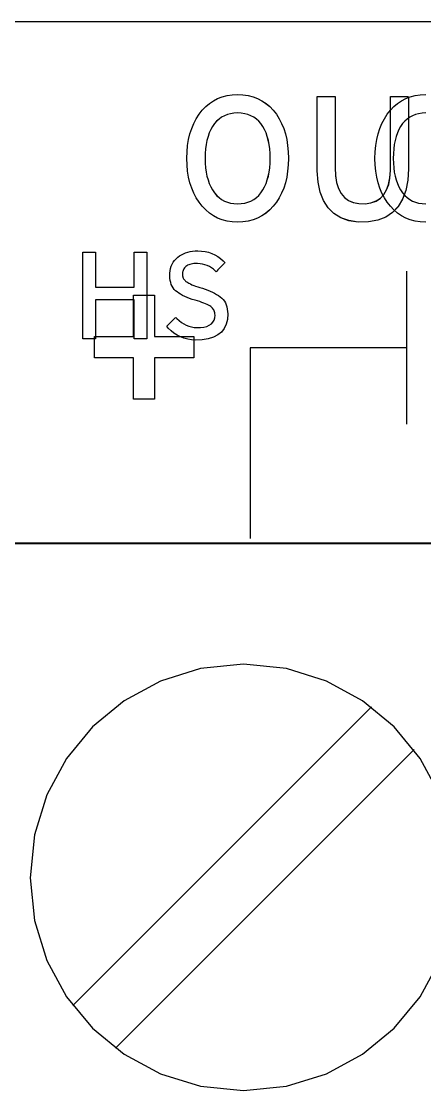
# Model space of a CAD drawing. Extents: x 1 to 47.7, y 0.2 to 35.
# Drawn here: x 26.695 to 27.012, y 9.756 to 10.595 of the extents above; entities that cross this region are included whole.
import ezdxf

# ---------------------------------------------------------------- set-up
doc = ezdxf.new("R2010")
doc.units = 0
doc.header["$MEASUREMENT"] = 0
for name, color, linetype in [('7_1__EMPTY_IO_BOARD_POSITI', 7, 'CONTINUOUS'), ('7_2___8__INDEPENDENT_INPUT', 7, 'CONTINUOUS'), ('7_3___8__OPTOISO_INDEPENDE', 7, 'CONTINUOUS'), ('7_4___24__OPTOISO_INDEPEND', 7, 'CONTINUOUS'), ('7_5___8__INDEPENDENT_INPUT', 7, 'CONTINUOUS'), ('7_6____8__INDEPENDENT_INPU', 7, 'CONTINUOUS'), ('7_7____8__OPTOISO_INDEPEND', 7, 'CONTINUOUS'), ('7_8____8__OPTOISO_INDEPEND', 7, 'CONTINUOUS'), ('8_0_____DWG', 7, 'CONTINUOUS')]:
    doc.layers.add(name, color=color, linetype=linetype)

msp = doc.modelspace()

# ---------------------------------------------------------------- linework, layer by layer
at = {"layer": '7_1__EMPTY_IO_BOARD_POSITI'}
msp.add_lwpolyline([(26.68572, 10.1852), (26.73265, 10.1852), (26.78363, 10.1852), (26.83851, 10.1852), (26.89713, 10.1852), (26.95935, 10.1852), (27.025, 10.1852), (27.09394, 10.1852), (27.16601, 10.1852), (27.24106, 10.1852), (27.31893, 10.1852), (27.39948, 10.1852), (27.48254, 10.1852), (27.56797, 10.1852), (27.65561, 10.1852)], dxfattribs=at)
at = {"layer": '7_2___8__INDEPENDENT_INPUT'}
for points in [[(26.90495, 10.48728), (26.90478, 10.48211), (26.90431, 10.47718), (26.90357, 10.47251), (26.90253, 10.46809), (26.90121, 10.46391), (26.89959, 10.45999), (26.8977, 10.45631), (26.89551, 10.45289), (26.89303, 10.44969), (26.89029, 10.4468), (26.88733, 10.4443), (26.88415, 10.44216), (26.88076, 10.4404), (26.87715, 10.43901), (26.87332, 10.438), (26.86928, 10.43736), (26.86502, 10.43709), (26.86078, 10.43736), (26.85677, 10.438), (26.85298, 10.43901), (26.84941, 10.4404), (26.84607, 10.44216), (26.84295, 10.4443), (26.84005, 10.4468), (26.83737, 10.44969), (26.83488, 10.45289), (26.83264, 10.45631), (26.83069, 10.45999), (26.82904, 10.46391), (26.82768, 10.46809), (26.82662, 10.47251), (26.82586, 10.47718), (26.82539, 10.48211), (26.82521, 10.48728), (26.82539, 10.49245), (26.82586, 10.49738), (26.82662, 10.50207), (26.82768, 10.50651), (26.82904, 10.51071), (26.83069, 10.51467), (26.83264, 10.51838), (26.83488, 10.52185), (26.83737, 10.52505), (26.84005, 10.52789), (26.84295, 10.53035), (26.84607, 10.53245), (26.84941, 10.53418), (26.85298, 10.53554), (26.85677, 10.53653), (26.86078, 10.53714), (26.86502, 10.53739), (26.86928, 10.53714), (26.87332, 10.53653), (26.87715, 10.53554), (26.88076, 10.53418), (26.88415, 10.53245), (26.88733, 10.53035), (26.89029, 10.52789), (26.89303, 10.52505), (26.89551, 10.52185), (26.8977, 10.51838), (26.89959, 10.51467), (26.90121, 10.51071), (26.90253, 10.50651), (26.90357, 10.50207), (26.90431, 10.49738), (26.90478, 10.49245)], [(26.99901, 10.47916), (26.99845, 10.47004), (26.99694, 10.46204), (26.99446, 10.45515), (26.99102, 10.44936), (26.98663, 10.4447), (26.98127, 10.44114), (26.97495, 10.43869), (26.96768, 10.43736), (26.95965, 10.43724), (26.95231, 10.43838), (26.94591, 10.44064), (26.94047, 10.44401), (26.93598, 10.44849), (26.93243, 10.45409), (26.92984, 10.4608), (26.9282, 10.46862), (26.9275, 10.47756), (26.92748, 10.48085), (26.92748, 10.48585), (26.92748, 10.49351), (26.92748, 10.50276), (26.92748, 10.51255), (26.92748, 10.5218), (26.92748, 10.52946), (26.92748, 10.53446), (26.9275, 10.53583), (26.92822, 10.53583), (26.92977, 10.53583), (26.93188, 10.53583), (26.93428, 10.53583), (26.9367, 10.53583), (26.93889, 10.53583), (26.94057, 10.53583), (26.94148, 10.53583), (26.94157, 10.53505), (26.94157, 10.53074), (26.94157, 10.52357), (26.94157, 10.51461), (26.94157, 10.50491), (26.94157, 10.49553), (26.94157, 10.48751), (26.94157, 10.48193), (26.94157, 10.47984), (26.94186, 10.47369), (26.94273, 10.4683), (26.94419, 10.46367), (26.94623, 10.45978), (26.94885, 10.45665), (26.95205, 10.45427), (26.95584, 10.45264), (26.96021, 10.45176), (26.9651, 10.45168), (26.96967, 10.45238), (26.97364, 10.45381), (26.97701, 10.45596), (26.97979, 10.45884), (26.98196, 10.46245), (26.98354, 10.46679), (26.98453, 10.47185), (26.98491, 10.47764), (26.98492, 10.48028), (26.98492, 10.48533), (26.98492, 10.49307), (26.98492, 10.50242), (26.98492, 10.51231), (26.98492, 10.52166), (26.98492, 10.52939), (26.98492, 10.53445), (26.98494, 10.53583), (26.98566, 10.53583), (26.98721, 10.53583), (26.98932, 10.53583), (26.99172, 10.53583), (26.99414, 10.53583), (26.99633, 10.53583), (26.99801, 10.53583), (26.99892, 10.53583), (26.99901, 10.53505), (26.99901, 10.53068), (26.99901, 10.52343), (26.99901, 10.51436), (26.99901, 10.50454), (26.99901, 10.49504), (26.99901, 10.48693), (26.99901, 10.48128)], [(26.89058, 10.48728), (26.8905, 10.4911), (26.89023, 10.49472), (26.88978, 10.49814), (26.88916, 10.50137), (26.88836, 10.5044), (26.88738, 10.50723), (26.88622, 10.50986), (26.88488, 10.5123), (26.88335, 10.5145), (26.88165, 10.51644), (26.87978, 10.51812), (26.87775, 10.51955), (26.87554, 10.52073), (26.87316, 10.52165), (26.87062, 10.52232), (26.8679, 10.52273), (26.86502, 10.52289), (26.86219, 10.52273), (26.85952, 10.52232), (26.85702, 10.52165), (26.85468, 10.52073), (26.8525, 10.51955), (26.85048, 10.51812), (26.84863, 10.51644), (26.84694, 10.5145), (26.8454, 10.5123), (26.84404, 10.50986), (26.84285, 10.50723), (26.84185, 10.5044), (26.84103, 10.50137), (26.84039, 10.49814), (26.83994, 10.49472), (26.83966, 10.4911), (26.83957, 10.48728), (26.83966, 10.4835), (26.83994, 10.47993), (26.84039, 10.47654), (26.84103, 10.47335), (26.84185, 10.47035), (26.84285, 10.46755), (26.84404, 10.46494), (26.8454, 10.46252), (26.84694, 10.46027), (26.84863, 10.45824), (26.85048, 10.45648), (26.8525, 10.45499), (26.85468, 10.45377), (26.85702, 10.45282), (26.85952, 10.45214), (26.86219, 10.45173), (26.86502, 10.4516), (26.8679, 10.45173), (26.87062, 10.45214), (26.87316, 10.45282), (26.87554, 10.45377), (26.87775, 10.45499), (26.87978, 10.45648), (26.88165, 10.45824), (26.88335, 10.46027), (26.88488, 10.46252), (26.88622, 10.46494), (26.88738, 10.46755), (26.88836, 10.47035), (26.88916, 10.47335), (26.88978, 10.47654), (26.89023, 10.47993), (26.8905, 10.4835)]]:
    msp.add_lwpolyline(points, close=True, dxfattribs=at)
for points in [[(26.99751, 10.39861), (26.99751, 10.27862)], [(26.99751, 10.33862), (26.87502, 10.33862), (26.87502, 10.18898)], [(27.70259, 10.18526), (27.57678, 10.18526), (27.45542, 10.18526), (27.33896, 10.18526), (27.22784, 10.18526), (27.12251, 10.18526), (27.02342, 10.18526), (26.931, 10.18526), (26.84571, 10.18526), (26.80588, 10.18526), (26.768, 10.18526), (26.73212, 10.18526), (26.6983, 10.18526), (26.66659, 10.18526)], [(27.02376, 9.98801), (27.00833, 10.01645), (26.9879, 10.04124), (26.96314, 10.0617), (26.93473, 10.07716), (26.90334, 10.08693), (26.86964, 10.09034), (26.83589, 10.08693), (26.80446, 10.07716), (26.77602, 10.0617), (26.75124, 10.04124), (26.7308, 10.01645), (26.71537, 9.98801), (26.70562, 9.95659), (26.70222, 9.92289), (26.70562, 9.8892), (26.71537, 9.85784), (26.7308, 9.82946), (26.75124, 9.80473), (26.77602, 9.78434), (26.80446, 9.76894), (26.83589, 9.75921), (26.86964, 9.75581), (26.90334, 9.75921), (26.93473, 9.76894), (26.96314, 9.78434), (26.9879, 9.80473), (27.00833, 9.82946), (27.02376, 9.85784)], [(26.7358, 9.82265), (26.97006, 10.05692)], [(26.76922, 9.78923), (27.00349, 10.0235)]]:
    msp.add_lwpolyline(points, dxfattribs=at)
at = {"layer": '7_3___8__OPTOISO_INDEPENDE'}
for points in [[(26.90495, 10.48728), (26.90478, 10.48211), (26.90431, 10.47718), (26.90357, 10.47251), (26.90253, 10.46809), (26.90121, 10.46391), (26.89959, 10.45999), (26.8977, 10.45631), (26.89551, 10.45289), (26.89303, 10.44969), (26.89029, 10.4468), (26.88733, 10.4443), (26.88415, 10.44216), (26.88076, 10.4404), (26.87715, 10.43901), (26.87332, 10.438), (26.86928, 10.43736), (26.86502, 10.43709), (26.86078, 10.43736), (26.85677, 10.438), (26.85298, 10.43901), (26.84941, 10.4404), (26.84607, 10.44216), (26.84295, 10.4443), (26.84005, 10.4468), (26.83737, 10.44969), (26.83488, 10.45289), (26.83264, 10.45631), (26.83069, 10.45999), (26.82904, 10.46391), (26.82768, 10.46809), (26.82662, 10.47251), (26.82586, 10.47718), (26.82539, 10.48211), (26.82521, 10.48728), (26.82539, 10.49245), (26.82586, 10.49738), (26.82662, 10.50207), (26.82768, 10.50651), (26.82904, 10.51071), (26.83069, 10.51467), (26.83264, 10.51838), (26.83488, 10.52185), (26.83737, 10.52505), (26.84005, 10.52789), (26.84295, 10.53035), (26.84607, 10.53245), (26.84941, 10.53418), (26.85298, 10.53554), (26.85677, 10.53653), (26.86078, 10.53714), (26.86502, 10.53739), (26.86928, 10.53714), (26.87332, 10.53653), (26.87715, 10.53554), (26.88076, 10.53418), (26.88415, 10.53245), (26.88733, 10.53035), (26.89029, 10.52789), (26.89303, 10.52505), (26.89551, 10.52185), (26.8977, 10.51838), (26.89959, 10.51467), (26.90121, 10.51071), (26.90253, 10.50651), (26.90357, 10.50207), (26.90431, 10.49738), (26.90478, 10.49245)], [(26.99901, 10.47916), (26.99845, 10.47004), (26.99694, 10.46204), (26.99446, 10.45515), (26.99102, 10.44936), (26.98663, 10.4447), (26.98127, 10.44114), (26.97495, 10.43869), (26.96768, 10.43736), (26.95965, 10.43724), (26.95231, 10.43838), (26.94591, 10.44064), (26.94047, 10.44401), (26.93598, 10.44849), (26.93243, 10.45409), (26.92984, 10.4608), (26.9282, 10.46862), (26.9275, 10.47756), (26.92748, 10.48085), (26.92748, 10.48585), (26.92748, 10.49351), (26.92748, 10.50276), (26.92748, 10.51255), (26.92748, 10.5218), (26.92748, 10.52946), (26.92748, 10.53446), (26.9275, 10.53583), (26.92822, 10.53583), (26.92977, 10.53583), (26.93188, 10.53583), (26.93428, 10.53583), (26.9367, 10.53583), (26.93889, 10.53583), (26.94057, 10.53583), (26.94148, 10.53583), (26.94157, 10.53505), (26.94157, 10.53074), (26.94157, 10.52357), (26.94157, 10.51461), (26.94157, 10.50491), (26.94157, 10.49553), (26.94157, 10.48751), (26.94157, 10.48193), (26.94157, 10.47984), (26.94186, 10.47369), (26.94273, 10.4683), (26.94419, 10.46367), (26.94623, 10.45978), (26.94885, 10.45665), (26.95205, 10.45427), (26.95584, 10.45264), (26.96021, 10.45176), (26.9651, 10.45168), (26.96967, 10.45238), (26.97364, 10.45381), (26.97701, 10.45596), (26.97979, 10.45884), (26.98196, 10.46245), (26.98354, 10.46679), (26.98453, 10.47185), (26.98491, 10.47764), (26.98492, 10.48028), (26.98492, 10.48533), (26.98492, 10.49307), (26.98492, 10.50242), (26.98492, 10.51231), (26.98492, 10.52166), (26.98492, 10.52939), (26.98492, 10.53445), (26.98494, 10.53583), (26.98566, 10.53583), (26.98721, 10.53583), (26.98932, 10.53583), (26.99172, 10.53583), (26.99414, 10.53583), (26.99633, 10.53583), (26.99801, 10.53583), (26.99892, 10.53583), (26.99901, 10.53505), (26.99901, 10.53068), (26.99901, 10.52343), (26.99901, 10.51436), (26.99901, 10.50454), (26.99901, 10.49504), (26.99901, 10.48693), (26.99901, 10.48128)], [(26.89058, 10.48728), (26.8905, 10.4911), (26.89023, 10.49472), (26.88978, 10.49814), (26.88916, 10.50137), (26.88836, 10.5044), (26.88738, 10.50723), (26.88622, 10.50986), (26.88488, 10.5123), (26.88335, 10.5145), (26.88165, 10.51644), (26.87978, 10.51812), (26.87775, 10.51955), (26.87554, 10.52073), (26.87316, 10.52165), (26.87062, 10.52232), (26.8679, 10.52273), (26.86502, 10.52289), (26.86219, 10.52273), (26.85952, 10.52232), (26.85702, 10.52165), (26.85468, 10.52073), (26.8525, 10.51955), (26.85048, 10.51812), (26.84863, 10.51644), (26.84694, 10.5145), (26.8454, 10.5123), (26.84404, 10.50986), (26.84285, 10.50723), (26.84185, 10.5044), (26.84103, 10.50137), (26.84039, 10.49814), (26.83994, 10.49472), (26.83966, 10.4911), (26.83957, 10.48728), (26.83966, 10.4835), (26.83994, 10.47993), (26.84039, 10.47654), (26.84103, 10.47335), (26.84185, 10.47035), (26.84285, 10.46755), (26.84404, 10.46494), (26.8454, 10.46252), (26.84694, 10.46027), (26.84863, 10.45824), (26.85048, 10.45648), (26.8525, 10.45499), (26.85468, 10.45377), (26.85702, 10.45282), (26.85952, 10.45214), (26.86219, 10.45173), (26.86502, 10.4516), (26.8679, 10.45173), (26.87062, 10.45214), (26.87316, 10.45282), (26.87554, 10.45377), (26.87775, 10.45499), (26.87978, 10.45648), (26.88165, 10.45824), (26.88335, 10.46027), (26.88488, 10.46252), (26.88622, 10.46494), (26.88738, 10.46755), (26.88836, 10.47035), (26.88916, 10.47335), (26.88978, 10.47654), (26.89023, 10.47993), (26.8905, 10.4835)]]:
    msp.add_lwpolyline(points, close=True, dxfattribs=at)
for points in [[(26.99751, 10.39861), (26.99751, 10.27862)], [(26.99751, 10.33862), (26.87502, 10.33862), (26.87502, 10.18898)], [(27.70259, 10.18526), (27.57678, 10.18526), (27.45542, 10.18526), (27.33896, 10.18526), (27.22784, 10.18526), (27.12251, 10.18526), (27.02342, 10.18526), (26.931, 10.18526), (26.84571, 10.18526), (26.80588, 10.18526), (26.768, 10.18526), (26.73212, 10.18526), (26.6983, 10.18526), (26.66659, 10.18526)], [(27.02376, 9.98801), (27.00833, 10.01645), (26.9879, 10.04124), (26.96314, 10.0617), (26.93473, 10.07716), (26.90334, 10.08693), (26.86964, 10.09034), (26.83589, 10.08693), (26.80446, 10.07716), (26.77602, 10.0617), (26.75124, 10.04124), (26.7308, 10.01645), (26.71537, 9.98801), (26.70562, 9.95659), (26.70222, 9.92289), (26.70562, 9.8892), (26.71537, 9.85784), (26.7308, 9.82946), (26.75124, 9.80473), (26.77602, 9.78434), (26.80446, 9.76894), (26.83589, 9.75921), (26.86964, 9.75581), (26.90334, 9.75921), (26.93473, 9.76894), (26.96314, 9.78434), (26.9879, 9.80473), (27.00833, 9.82946), (27.02376, 9.85784)], [(26.7358, 9.82265), (26.97006, 10.05692)], [(26.76922, 9.78923), (27.00349, 10.0235)]]:
    msp.add_lwpolyline(points, dxfattribs=at)
at = {"layer": '7_4___24__OPTOISO_INDEPEND'}
for points in [[(26.90493, 10.4873), (26.90476, 10.48213), (26.9043, 10.4772), (26.90355, 10.47253), (26.90251, 10.46811), (26.90119, 10.46393), (26.89958, 10.46001), (26.89768, 10.45633), (26.89549, 10.45291), (26.893, 10.44971), (26.89026, 10.44682), (26.88731, 10.44432), (26.88414, 10.44218), (26.88075, 10.44042), (26.87714, 10.43903), (26.87331, 10.43802), (26.86927, 10.43738), (26.865, 10.43711), (26.86077, 10.43738), (26.85676, 10.43802), (26.85297, 10.43903), (26.8494, 10.44042), (26.84606, 10.44218), (26.84293, 10.44432), (26.84003, 10.44682), (26.83736, 10.44971), (26.83487, 10.45291), (26.83263, 10.45633), (26.83068, 10.46001), (26.82903, 10.46393), (26.82767, 10.46811), (26.82661, 10.47253), (26.82584, 10.4772), (26.82537, 10.48213), (26.8252, 10.4873), (26.82537, 10.49247), (26.82584, 10.4974), (26.82661, 10.50209), (26.82767, 10.50653), (26.82903, 10.51073), (26.83068, 10.51469), (26.83263, 10.5184), (26.83487, 10.52187), (26.83736, 10.52507), (26.84003, 10.52791), (26.84293, 10.53037), (26.84606, 10.53247), (26.8494, 10.5342), (26.85297, 10.53556), (26.85676, 10.53655), (26.86077, 10.53717), (26.865, 10.53741), (26.86927, 10.53717), (26.87331, 10.53655), (26.87714, 10.53556), (26.88075, 10.5342), (26.88414, 10.53247), (26.88731, 10.53037), (26.89026, 10.52791), (26.893, 10.52507), (26.89549, 10.52187), (26.89768, 10.5184), (26.89958, 10.51469), (26.90119, 10.51073), (26.90251, 10.50653), (26.90355, 10.50209), (26.9043, 10.4974), (26.90476, 10.49247)], [(26.999, 10.47918), (26.99844, 10.47006), (26.99692, 10.46206), (26.99445, 10.45517), (26.99101, 10.44938), (26.98661, 10.44472), (26.98126, 10.44116), (26.97494, 10.43871), (26.96766, 10.43738), (26.95963, 10.43726), (26.95229, 10.4384), (26.9459, 10.44066), (26.94046, 10.44403), (26.93596, 10.44851), (26.93242, 10.45411), (26.92983, 10.46082), (26.92818, 10.46864), (26.92749, 10.47758), (26.92746, 10.48087), (26.92746, 10.48587), (26.92746, 10.49353), (26.92746, 10.50278), (26.92746, 10.51257), (26.92746, 10.52182), (26.92746, 10.52948), (26.92746, 10.53448), (26.92749, 10.53585), (26.92821, 10.53585), (26.92976, 10.53585), (26.93186, 10.53585), (26.93426, 10.53585), (26.93669, 10.53585), (26.93888, 10.53585), (26.94056, 10.53585), (26.94147, 10.53585), (26.94156, 10.53508), (26.94156, 10.53076), (26.94156, 10.5236), (26.94156, 10.51463), (26.94156, 10.50493), (26.94156, 10.49555), (26.94156, 10.48754), (26.94156, 10.48195), (26.94156, 10.47986), (26.94185, 10.47371), (26.94272, 10.46832), (26.94418, 10.46369), (26.94621, 10.4598), (26.94883, 10.45667), (26.95204, 10.45429), (26.95582, 10.45266), (26.96019, 10.45178), (26.96509, 10.4517), (26.96966, 10.4524), (26.97363, 10.45383), (26.977, 10.45598), (26.97977, 10.45886), (26.98195, 10.46247), (26.98353, 10.46681), (26.98451, 10.47187), (26.9849, 10.47766), (26.9849, 10.4803), (26.9849, 10.48535), (26.9849, 10.49309), (26.9849, 10.50244), (26.9849, 10.51233), (26.9849, 10.52168), (26.9849, 10.52942), (26.9849, 10.53447), (26.98493, 10.53585), (26.98565, 10.53585), (26.9872, 10.53585), (26.98931, 10.53585), (26.9917, 10.53585), (26.99413, 10.53585), (26.99632, 10.53585), (26.998, 10.53585), (26.99891, 10.53585), (26.999, 10.53507), (26.999, 10.5307), (26.999, 10.52345), (26.999, 10.51438), (26.999, 10.50456), (26.999, 10.49506), (26.999, 10.48695), (26.999, 10.4813)], [(26.89057, 10.4873), (26.89048, 10.49112), (26.89021, 10.49474), (26.88977, 10.49816), (26.88915, 10.50139), (26.88834, 10.50442), (26.88736, 10.50725), (26.8862, 10.50988), (26.88486, 10.51232), (26.88334, 10.51452), (26.88164, 10.51646), (26.87977, 10.51814), (26.87773, 10.51957), (26.87552, 10.52075), (26.87315, 10.52167), (26.8706, 10.52233), (26.86789, 10.52275), (26.865, 10.52291), (26.86217, 10.52275), (26.85951, 10.52233), (26.85701, 10.52167), (26.85467, 10.52075), (26.85249, 10.51957), (26.85047, 10.51814), (26.84862, 10.51646), (26.84692, 10.51452), (26.84539, 10.51232), (26.84402, 10.50988), (26.84284, 10.50725), (26.84184, 10.50442), (26.84102, 10.50139), (26.84038, 10.49816), (26.83992, 10.49474), (26.83965, 10.49112), (26.83956, 10.4873), (26.83965, 10.48352), (26.83992, 10.47995), (26.84038, 10.47656), (26.84102, 10.47337), (26.84184, 10.47037), (26.84284, 10.46757), (26.84402, 10.46496), (26.84539, 10.46254), (26.84692, 10.46029), (26.84862, 10.45826), (26.85047, 10.4565), (26.85249, 10.45501), (26.85467, 10.45379), (26.85701, 10.45284), (26.85951, 10.45216), (26.86217, 10.45175), (26.865, 10.45162), (26.86789, 10.45175), (26.8706, 10.45216), (26.87315, 10.45284), (26.87552, 10.45379), (26.87773, 10.45501), (26.87977, 10.4565), (26.88164, 10.45826), (26.88334, 10.46029), (26.88486, 10.46254), (26.8862, 10.46496), (26.88736, 10.46757), (26.88834, 10.47037), (26.88915, 10.47337), (26.88977, 10.47656), (26.89021, 10.47995), (26.89048, 10.48352)], [(26.8573, 10.36516), (26.85702, 10.36087), (26.85611, 10.35707), (26.85455, 10.35378), (26.85236, 10.35099), (26.84953, 10.3487), (26.84606, 10.3469), (26.84195, 10.34561), (26.8372, 10.34481), (26.83225, 10.34456), (26.82901, 10.34482), (26.82593, 10.34534), (26.823, 10.34613), (26.82022, 10.34719), (26.81761, 10.34851), (26.81515, 10.3501), (26.81285, 10.35196), (26.8107, 10.35408), (26.80949, 10.35557), (26.80992, 10.356), (26.81072, 10.3568), (26.81178, 10.35785), (26.81296, 10.35903), (26.81415, 10.36021), (26.81521, 10.36128), (26.81603, 10.36209), (26.81648, 10.36254), (26.81748, 10.36159), (26.8192, 10.35999), (26.82099, 10.3586), (26.82285, 10.35741), (26.82478, 10.35642), (26.82677, 10.35564), (26.82883, 10.35506), (26.83096, 10.35468), (26.83315, 10.35451), (26.83595, 10.35457), (26.8386, 10.3549), (26.84091, 10.35548), (26.84286, 10.35631), (26.84446, 10.3574), (26.84571, 10.35875), (26.84661, 10.36035), (26.84715, 10.36221), (26.84734, 10.36433), (26.84731, 10.36526), (26.84719, 10.36609), (26.84698, 10.36689), (26.8467, 10.36765), (26.84633, 10.36838), (26.84587, 10.36907), (26.84534, 10.36972), (26.84471, 10.37034), (26.844, 10.37093), (26.84315, 10.37151), (26.84217, 10.37208), (26.84107, 10.37265), (26.83984, 10.37321), (26.83849, 10.37376), (26.837, 10.37431), (26.8354, 10.37485), (26.83366, 10.37539), (26.83166, 10.37596), (26.82942, 10.37665), (26.82732, 10.37737), (26.82536, 10.37813), (26.82353, 10.37893), (26.82183, 10.37976), (26.82027, 10.38062), (26.81885, 10.38152), (26.81756, 10.38246), (26.81639, 10.38342), (26.81536, 10.38447), (26.81446, 10.38564), (26.81369, 10.38694), (26.81305, 10.38835), (26.81255, 10.38989), (26.81218, 10.39155), (26.81194, 10.39333), (26.81184, 10.39523), (26.81189, 10.39722), (26.8121, 10.39912), (26.81248, 10.40093), (26.81301, 10.40264), (26.81371, 10.40425), (26.81456, 10.40576), (26.81558, 10.40717), (26.81675, 10.40848), (26.81809, 10.40969), (26.8195, 10.41075), (26.82098, 10.41168), (26.82255, 10.41249), (26.82421, 10.41317), (26.82595, 10.41373), (26.82778, 10.41417), (26.8297, 10.41449), (26.83169, 10.41468), (26.83386, 10.41474), (26.83675, 10.41458), (26.83953, 10.41419), (26.84219, 10.41357), (26.84474, 10.41271), (26.84716, 10.41161), (26.84947, 10.41029), (26.85166, 10.40873), (26.85373, 10.40693), (26.85512, 10.40549), (26.85474, 10.40509), (26.85398, 10.4043), (26.85295, 10.40324), (26.85179, 10.40204), (26.85062, 10.40082), (26.84955, 10.39971), (26.84871, 10.39884), (26.84823, 10.39834), (26.84751, 10.39895), (26.84607, 10.40027), (26.84454, 10.40141), (26.84293, 10.40239), (26.84122, 10.40321), (26.83942, 10.40385), (26.83754, 10.40433), (26.83556, 10.40464), (26.8335, 10.40478), (26.83194, 10.40476), (26.83072, 10.40467), (26.82959, 10.40452), (26.82854, 10.40432), (26.82757, 10.40405), (26.82668, 10.40373), (26.82587, 10.40336), (26.82514, 10.40292), (26.82449, 10.40243), (26.82393, 10.40187), (26.82342, 10.40128), (26.82299, 10.40066), (26.82262, 10.4), (26.82232, 10.39932), (26.82209, 10.3986), (26.82192, 10.39786), (26.82182, 10.39708), (26.82179, 10.3963), (26.8218, 10.3959), (26.82183, 10.39552), (26.82187, 10.39515), (26.82193, 10.3948), (26.822, 10.39445), (26.8221, 10.39412), (26.82221, 10.3938), (26.82233, 10.3935), (26.82248, 10.39319), (26.82264, 10.39287), (26.82283, 10.39255), (26.82305, 10.39224), (26.8233, 10.39193), (26.82358, 10.39162), (26.82388, 10.39132), (26.82421, 10.39102), (26.82457, 10.39072), (26.8251, 10.39033), (26.82593, 10.3898), (26.8269, 10.38926), (26.828, 10.38872), (26.82923, 10.38817), (26.8306, 10.38762), (26.83209, 10.38706), (26.83373, 10.38649), (26.83549, 10.38593), (26.83756, 10.3853), (26.83968, 10.38461), (26.84169, 10.38388), (26.84359, 10.38311), (26.84537, 10.3823), (26.84704, 10.38145), (26.84861, 10.38056), (26.85006, 10.37963), (26.8514, 10.37867), (26.85262, 10.37763), (26.8537, 10.37649), (26.85464, 10.37522), (26.85544, 10.37384), (26.85609, 10.37234), (26.85661, 10.37072), (26.85698, 10.36898), (26.85721, 10.36713)]]:
    msp.add_lwpolyline(points, close=True, dxfattribs=at)
for points in [[(26.78396, 10.34563), (26.78396, 10.37616), (26.75362, 10.37616), (26.75362, 10.34563), (26.74376, 10.34563), (26.74376, 10.41366), (26.75362, 10.41366), (26.75362, 10.38612), (26.78396, 10.38612), (26.78396, 10.41366), (26.79384, 10.41366), (26.79384, 10.34563), (26.78396, 10.34563)], [(26.99751, 10.39862), (26.99751, 10.27863)], [(26.99751, 10.33863), (26.87502, 10.33863), (26.87502, 10.18898)], [(27.70259, 10.18526), (27.57678, 10.18526), (27.45542, 10.18526), (27.33896, 10.18526), (27.22784, 10.18526), (27.12251, 10.18526), (27.02342, 10.18526), (26.931, 10.18526), (26.84571, 10.18526), (26.80588, 10.18526), (26.768, 10.18526), (26.73212, 10.18526), (26.6983, 10.18526), (26.66659, 10.18526)], [(27.02376, 9.98801), (27.00833, 10.01645), (26.9879, 10.04124), (26.96314, 10.0617), (26.93473, 10.07716), (26.90334, 10.08693), (26.86964, 10.09034), (26.83589, 10.08693), (26.80446, 10.07716), (26.77602, 10.0617), (26.75124, 10.04124), (26.7308, 10.01645), (26.71537, 9.98801), (26.70562, 9.95659), (26.70222, 9.92289), (26.70562, 9.8892), (26.71537, 9.85784), (26.7308, 9.82946), (26.75124, 9.80473), (26.77602, 9.78434), (26.80446, 9.76894), (26.83589, 9.75921), (26.86964, 9.75581), (26.90334, 9.75921), (26.93473, 9.76894), (26.96314, 9.78434), (26.9879, 9.80473), (27.00833, 9.82946), (27.02376, 9.85784)], [(26.7358, 9.82265), (26.97006, 10.05692)], [(26.76922, 9.78923), (27.00349, 10.0235)]]:
    msp.add_lwpolyline(points, dxfattribs=at)
at = {"layer": '7_5___8__INDEPENDENT_INPUT'}
for points in [[(27.01256, 10.43711), (27.00832, 10.43737), (27.00431, 10.43801), (27.00052, 10.43903), (26.99696, 10.44041), (26.99361, 10.44217), (26.99049, 10.44431), (26.98759, 10.44682), (26.98491, 10.4497), (26.98242, 10.4529), (26.98018, 10.45633), (26.97824, 10.46), (26.97658, 10.46393), (26.97523, 10.4681), (26.97417, 10.47252), (26.9734, 10.4772), (26.97293, 10.48212), (26.97275, 10.48729), (26.97293, 10.49247), (26.9734, 10.4974), (26.97417, 10.50208), (26.97523, 10.50653), (26.97658, 10.51073), (26.97824, 10.51468), (26.98018, 10.51839), (26.98242, 10.52186), (26.98491, 10.52506), (26.98759, 10.5279), (26.99049, 10.53037), (26.99361, 10.53247), (26.99696, 10.53419), (27.00052, 10.53555), (27.00431, 10.53654), (27.00832, 10.53716), (27.01256, 10.53741)], [(27.01256, 10.5229), (27.00973, 10.52274), (27.00706, 10.52233), (27.00456, 10.52166), (27.00222, 10.52074), (27.00004, 10.51957), (26.99803, 10.51814), (26.99617, 10.51645), (26.99448, 10.51452), (26.99294, 10.51231), (26.99158, 10.50988), (26.99039, 10.50724), (26.98939, 10.50441), (26.98857, 10.50138), (26.98794, 10.49816), (26.98748, 10.49473), (26.98721, 10.49111), (26.98711, 10.48729), (26.98721, 10.48352), (26.98748, 10.47994), (26.98794, 10.47655), (26.98857, 10.47336), (26.98939, 10.47037), (26.99039, 10.46756), (26.99158, 10.46495), (26.99294, 10.46253), (26.99448, 10.46028), (26.99617, 10.45825), (26.99803, 10.45649), (27.00004, 10.455), (27.00222, 10.45378), (27.00456, 10.45283), (27.00706, 10.45215), (27.00973, 10.45175), (27.01256, 10.45161)], [(26.99751, 10.39864), (26.99751, 10.27863)], [(26.99752, 10.33864), (26.87502, 10.33864), (26.87502, 10.18897)], [(27.70259, 10.18526), (27.57678, 10.18526), (27.45542, 10.18526), (27.33896, 10.18526), (27.22784, 10.18526), (27.12251, 10.18526), (27.02342, 10.18526), (26.931, 10.18526), (26.84571, 10.18526), (26.80588, 10.18526), (26.768, 10.18526), (26.73212, 10.18526), (26.6983, 10.18526), (26.66659, 10.18526)], [(27.02376, 9.98801), (27.00833, 10.01645), (26.9879, 10.04124), (26.96314, 10.0617), (26.93473, 10.07716), (26.90334, 10.08693), (26.86964, 10.09034), (26.83589, 10.08693), (26.80446, 10.07716), (26.77602, 10.0617), (26.75124, 10.04124), (26.7308, 10.01645), (26.71537, 9.98801), (26.70562, 9.95659), (26.70222, 9.92289), (26.70562, 9.8892), (26.71537, 9.85784), (26.7308, 9.82946), (26.75124, 9.80473), (26.77602, 9.78434), (26.80446, 9.76894), (26.83589, 9.75921), (26.86964, 9.75581), (26.90334, 9.75921), (26.93473, 9.76894), (26.96314, 9.78434), (26.9879, 9.80473), (27.00833, 9.82946), (27.02376, 9.85784)], [(26.7358, 9.82265), (26.97006, 10.05692)], [(26.76922, 9.78923), (27.00349, 10.0235)]]:
    msp.add_lwpolyline(points, dxfattribs=at)
at = {"layer": '7_6____8__INDEPENDENT_INPU'}
for points in [[(26.90495, 10.48728), (26.90478, 10.48211), (26.90431, 10.47719), (26.90357, 10.47252), (26.90253, 10.46809), (26.90121, 10.46392), (26.89959, 10.45999), (26.8977, 10.45632), (26.89551, 10.45289), (26.89303, 10.44969), (26.89029, 10.44681), (26.88733, 10.4443), (26.88415, 10.44217), (26.88076, 10.44041), (26.87715, 10.43902), (26.87332, 10.43801), (26.86928, 10.43737), (26.86502, 10.4371), (26.86078, 10.43737), (26.85677, 10.43801), (26.85298, 10.43902), (26.84941, 10.44041), (26.84607, 10.44217), (26.84295, 10.4443), (26.84005, 10.44681), (26.83737, 10.44969), (26.83488, 10.45289), (26.83264, 10.45632), (26.83069, 10.45999), (26.82904, 10.46392), (26.82768, 10.46809), (26.82662, 10.47252), (26.82586, 10.47719), (26.82539, 10.48211), (26.82521, 10.48728), (26.82539, 10.49246), (26.82586, 10.49739), (26.82662, 10.50208), (26.82768, 10.50652), (26.82904, 10.51072), (26.83069, 10.51468), (26.83264, 10.51839), (26.83488, 10.52186), (26.83737, 10.52506), (26.84005, 10.52789), (26.84295, 10.53036), (26.84607, 10.53246), (26.84941, 10.53419), (26.85298, 10.53554), (26.85677, 10.53653), (26.86078, 10.53715), (26.86502, 10.5374), (26.86928, 10.53715), (26.87332, 10.53653), (26.87715, 10.53554), (26.88076, 10.53419), (26.88415, 10.53246), (26.88733, 10.53036), (26.89029, 10.52789), (26.89303, 10.52506), (26.89551, 10.52186), (26.8977, 10.51839), (26.89959, 10.51468), (26.90121, 10.51072), (26.90253, 10.50652), (26.90357, 10.50208), (26.90431, 10.49739), (26.90478, 10.49246)], [(26.99901, 10.47917), (26.99845, 10.47005), (26.99694, 10.46204), (26.99446, 10.45515), (26.99102, 10.44937), (26.98663, 10.4447), (26.98127, 10.44115), (26.97495, 10.4387), (26.96768, 10.43737), (26.95965, 10.43725), (26.95231, 10.43839), (26.94591, 10.44065), (26.94047, 10.44402), (26.93598, 10.4485), (26.93243, 10.4541), (26.92984, 10.4608), (26.9282, 10.46863), (26.9275, 10.47756), (26.92748, 10.48086), (26.92748, 10.48586), (26.92748, 10.49352), (26.92748, 10.50277), (26.92748, 10.51256), (26.92748, 10.52181), (26.92748, 10.52947), (26.92748, 10.53447), (26.9275, 10.53584), (26.92822, 10.53584), (26.92977, 10.53584), (26.93188, 10.53584), (26.93428, 10.53584), (26.9367, 10.53584), (26.93889, 10.53584), (26.94057, 10.53584), (26.94148, 10.53584), (26.94157, 10.53506), (26.94157, 10.53075), (26.94157, 10.52358), (26.94157, 10.51462), (26.94157, 10.50492), (26.94157, 10.49553), (26.94157, 10.48752), (26.94157, 10.48194), (26.94157, 10.47984), (26.94186, 10.4737), (26.94273, 10.46831), (26.94419, 10.46367), (26.94623, 10.45979), (26.94885, 10.45665), (26.95205, 10.45427), (26.95584, 10.45264), (26.96021, 10.45177), (26.9651, 10.45168), (26.96967, 10.45238), (26.97364, 10.45381), (26.97701, 10.45597), (26.97979, 10.45885), (26.98196, 10.46246), (26.98354, 10.4668), (26.98453, 10.47186), (26.98491, 10.47765), (26.98492, 10.48028), (26.98492, 10.48534), (26.98492, 10.49307), (26.98492, 10.50242), (26.98492, 10.51231), (26.98492, 10.52166), (26.98492, 10.5294), (26.98492, 10.53445), (26.98494, 10.53584), (26.98566, 10.53584), (26.98721, 10.53584), (26.98932, 10.53584), (26.99172, 10.53584), (26.99414, 10.53584), (26.99633, 10.53584), (26.99801, 10.53584), (26.99892, 10.53584), (26.99901, 10.53505), (26.99901, 10.53069), (26.99901, 10.52343), (26.99901, 10.51436), (26.99901, 10.50454), (26.99901, 10.49504), (26.99901, 10.48694), (26.99901, 10.48129)], [(26.89058, 10.48728), (26.8905, 10.4911), (26.89023, 10.49473), (26.88978, 10.49815), (26.88916, 10.50138), (26.88836, 10.5044), (26.88738, 10.50724), (26.88622, 10.50987), (26.88488, 10.5123), (26.88335, 10.51451), (26.88165, 10.51645), (26.87978, 10.51813), (26.87775, 10.51956), (26.87554, 10.52073), (26.87316, 10.52165), (26.87062, 10.52232), (26.8679, 10.52273), (26.86502, 10.52289), (26.86219, 10.52273), (26.85952, 10.52232), (26.85702, 10.52165), (26.85468, 10.52073), (26.8525, 10.51956), (26.85048, 10.51813), (26.84863, 10.51645), (26.84694, 10.51451), (26.8454, 10.5123), (26.84404, 10.50987), (26.84285, 10.50724), (26.84185, 10.5044), (26.84103, 10.50138), (26.84039, 10.49815), (26.83994, 10.49473), (26.83966, 10.4911), (26.83957, 10.48728), (26.83966, 10.48351), (26.83994, 10.47993), (26.84039, 10.47655), (26.84103, 10.47336), (26.84185, 10.47036), (26.84285, 10.46755), (26.84404, 10.46494), (26.8454, 10.46253), (26.84694, 10.46027), (26.84863, 10.45824), (26.85048, 10.45648), (26.8525, 10.45499), (26.85468, 10.45377), (26.85702, 10.45282), (26.85952, 10.45215), (26.86219, 10.45174), (26.86502, 10.45161), (26.8679, 10.45174), (26.87062, 10.45215), (26.87316, 10.45282), (26.87554, 10.45377), (26.87775, 10.45499), (26.87978, 10.45648), (26.88165, 10.45824), (26.88335, 10.46027), (26.88488, 10.46253), (26.88622, 10.46494), (26.88738, 10.46755), (26.88836, 10.47036), (26.88916, 10.47336), (26.88978, 10.47655), (26.89023, 10.47993), (26.8905, 10.48351)]]:
    msp.add_lwpolyline(points, close=True, dxfattribs=at)
for points in [[(26.99751, 10.39861), (26.99751, 10.27862)], [(26.79995, 10.33085), (26.79995, 10.29838), (26.78338, 10.29838), (26.78338, 10.33085), (26.75274, 10.33085), (26.75274, 10.34744), (26.78338, 10.34744), (26.78338, 10.37991), (26.79995, 10.37991), (26.79995, 10.34744), (26.8307, 10.34744), (26.8307, 10.33085), (26.79995, 10.33085)], [(26.99751, 10.33862), (26.87502, 10.33862), (26.87502, 10.18898)], [(27.70259, 10.18526), (27.57678, 10.18526), (27.45542, 10.18526), (27.33896, 10.18526), (27.22784, 10.18526), (27.12251, 10.18526), (27.02342, 10.18526), (26.931, 10.18526), (26.84571, 10.18526), (26.80588, 10.18526), (26.768, 10.18526), (26.73212, 10.18526), (26.6983, 10.18526), (26.66659, 10.18526)], [(27.02376, 9.98801), (27.00833, 10.01645), (26.9879, 10.04124), (26.96314, 10.0617), (26.93473, 10.07716), (26.90334, 10.08693), (26.86964, 10.09034), (26.83589, 10.08693), (26.80446, 10.07716), (26.77602, 10.0617), (26.75124, 10.04124), (26.7308, 10.01645), (26.71537, 9.98801), (26.70562, 9.95659), (26.70222, 9.92289), (26.70562, 9.8892), (26.71537, 9.85784), (26.7308, 9.82946), (26.75124, 9.80473), (26.77602, 9.78434), (26.80446, 9.76894), (26.83589, 9.75921), (26.86964, 9.75581), (26.90334, 9.75921), (26.93473, 9.76894), (26.96314, 9.78434), (26.9879, 9.80473), (27.00833, 9.82946), (27.02376, 9.85784)], [(26.7358, 9.82265), (26.97006, 10.05692)], [(26.76922, 9.78923), (27.00349, 10.0235)]]:
    msp.add_lwpolyline(points, dxfattribs=at)
at = {"layer": '7_7____8__OPTOISO_INDEPEND'}
for points in [[(26.90495, 10.48728), (26.90478, 10.48211), (26.90431, 10.47718), (26.90357, 10.47251), (26.90253, 10.46809), (26.90121, 10.46391), (26.89959, 10.45999), (26.8977, 10.45631), (26.89551, 10.45289), (26.89303, 10.44969), (26.89029, 10.4468), (26.88733, 10.4443), (26.88415, 10.44216), (26.88076, 10.4404), (26.87715, 10.43901), (26.87332, 10.438), (26.86928, 10.43736), (26.86502, 10.43709), (26.86078, 10.43736), (26.85677, 10.438), (26.85298, 10.43901), (26.84941, 10.4404), (26.84607, 10.44216), (26.84295, 10.4443), (26.84005, 10.4468), (26.83737, 10.44969), (26.83488, 10.45289), (26.83264, 10.45631), (26.83069, 10.45999), (26.82904, 10.46391), (26.82768, 10.46809), (26.82662, 10.47251), (26.82586, 10.47718), (26.82539, 10.48211), (26.82521, 10.48728), (26.82539, 10.49245), (26.82586, 10.49738), (26.82662, 10.50207), (26.82768, 10.50651), (26.82904, 10.51071), (26.83069, 10.51467), (26.83264, 10.51838), (26.83488, 10.52185), (26.83737, 10.52505), (26.84005, 10.52789), (26.84295, 10.53035), (26.84607, 10.53245), (26.84941, 10.53418), (26.85298, 10.53554), (26.85677, 10.53653), (26.86078, 10.53714), (26.86502, 10.53739), (26.86928, 10.53714), (26.87332, 10.53653), (26.87715, 10.53554), (26.88076, 10.53418), (26.88415, 10.53245), (26.88733, 10.53035), (26.89029, 10.52789), (26.89303, 10.52505), (26.89551, 10.52185), (26.8977, 10.51838), (26.89959, 10.51467), (26.90121, 10.51071), (26.90253, 10.50651), (26.90357, 10.50207), (26.90431, 10.49738), (26.90478, 10.49245)], [(26.99901, 10.47916), (26.99845, 10.47004), (26.99694, 10.46204), (26.99446, 10.45515), (26.99102, 10.44936), (26.98663, 10.4447), (26.98127, 10.44114), (26.97495, 10.43869), (26.96768, 10.43736), (26.95965, 10.43724), (26.95231, 10.43838), (26.94591, 10.44064), (26.94047, 10.44401), (26.93598, 10.44849), (26.93243, 10.45409), (26.92984, 10.4608), (26.9282, 10.46862), (26.9275, 10.47756), (26.92748, 10.48085), (26.92748, 10.48585), (26.92748, 10.49351), (26.92748, 10.50276), (26.92748, 10.51255), (26.92748, 10.5218), (26.92748, 10.52946), (26.92748, 10.53446), (26.9275, 10.53583), (26.92822, 10.53583), (26.92977, 10.53583), (26.93188, 10.53583), (26.93428, 10.53583), (26.9367, 10.53583), (26.93889, 10.53583), (26.94057, 10.53583), (26.94148, 10.53583), (26.94157, 10.53505), (26.94157, 10.53074), (26.94157, 10.52357), (26.94157, 10.51461), (26.94157, 10.50491), (26.94157, 10.49553), (26.94157, 10.48751), (26.94157, 10.48193), (26.94157, 10.47984), (26.94186, 10.47369), (26.94273, 10.4683), (26.94419, 10.46367), (26.94623, 10.45978), (26.94885, 10.45665), (26.95205, 10.45427), (26.95584, 10.45264), (26.96021, 10.45176), (26.9651, 10.45168), (26.96967, 10.45238), (26.97364, 10.45381), (26.97701, 10.45596), (26.97979, 10.45884), (26.98196, 10.46245), (26.98354, 10.46679), (26.98453, 10.47185), (26.98491, 10.47764), (26.98492, 10.48028), (26.98492, 10.48533), (26.98492, 10.49307), (26.98492, 10.50242), (26.98492, 10.51231), (26.98492, 10.52166), (26.98492, 10.52939), (26.98492, 10.53445), (26.98494, 10.53583), (26.98566, 10.53583), (26.98721, 10.53583), (26.98932, 10.53583), (26.99172, 10.53583), (26.99414, 10.53583), (26.99633, 10.53583), (26.99801, 10.53583), (26.99892, 10.53583), (26.99901, 10.53505), (26.99901, 10.53068), (26.99901, 10.52343), (26.99901, 10.51436), (26.99901, 10.50454), (26.99901, 10.49504), (26.99901, 10.48693), (26.99901, 10.48128)], [(26.89058, 10.48728), (26.8905, 10.4911), (26.89023, 10.49472), (26.88978, 10.49814), (26.88916, 10.50137), (26.88836, 10.5044), (26.88738, 10.50723), (26.88622, 10.50986), (26.88488, 10.5123), (26.88335, 10.5145), (26.88165, 10.51644), (26.87978, 10.51812), (26.87775, 10.51955), (26.87554, 10.52073), (26.87316, 10.52165), (26.87062, 10.52232), (26.8679, 10.52273), (26.86502, 10.52289), (26.86219, 10.52273), (26.85952, 10.52232), (26.85702, 10.52165), (26.85468, 10.52073), (26.8525, 10.51955), (26.85048, 10.51812), (26.84863, 10.51644), (26.84694, 10.5145), (26.8454, 10.5123), (26.84404, 10.50986), (26.84285, 10.50723), (26.84185, 10.5044), (26.84103, 10.50137), (26.84039, 10.49814), (26.83994, 10.49472), (26.83966, 10.4911), (26.83957, 10.48728), (26.83966, 10.4835), (26.83994, 10.47993), (26.84039, 10.47654), (26.84103, 10.47335), (26.84185, 10.47035), (26.84285, 10.46755), (26.84404, 10.46494), (26.8454, 10.46252), (26.84694, 10.46027), (26.84863, 10.45824), (26.85048, 10.45648), (26.8525, 10.45499), (26.85468, 10.45377), (26.85702, 10.45282), (26.85952, 10.45214), (26.86219, 10.45173), (26.86502, 10.4516), (26.8679, 10.45173), (26.87062, 10.45214), (26.87316, 10.45282), (26.87554, 10.45377), (26.87775, 10.45499), (26.87978, 10.45648), (26.88165, 10.45824), (26.88335, 10.46027), (26.88488, 10.46252), (26.88622, 10.46494), (26.88738, 10.46755), (26.88836, 10.47035), (26.88916, 10.47335), (26.88978, 10.47654), (26.89023, 10.47993), (26.8905, 10.4835)]]:
    msp.add_lwpolyline(points, close=True, dxfattribs=at)
for points in [[(26.99751, 10.39861), (26.99751, 10.27862)], [(26.79995, 10.33084), (26.79995, 10.29837), (26.78338, 10.29837), (26.78338, 10.33084), (26.75274, 10.33084), (26.75274, 10.34743), (26.78338, 10.34743), (26.78338, 10.3799), (26.79995, 10.3799), (26.79995, 10.34743), (26.8307, 10.34743), (26.8307, 10.33084), (26.79995, 10.33084)], [(26.99751, 10.33862), (26.87502, 10.33862), (26.87502, 10.18898)], [(27.70259, 10.18526), (27.57678, 10.18526), (27.45542, 10.18526), (27.33896, 10.18526), (27.22784, 10.18526), (27.12251, 10.18526), (27.02342, 10.18526), (26.931, 10.18526), (26.84571, 10.18526), (26.80588, 10.18526), (26.768, 10.18526), (26.73212, 10.18526), (26.6983, 10.18526), (26.66659, 10.18526)], [(27.02376, 9.98801), (27.00833, 10.01645), (26.9879, 10.04124), (26.96314, 10.0617), (26.93473, 10.07716), (26.90334, 10.08693), (26.86964, 10.09034), (26.83589, 10.08693), (26.80446, 10.07716), (26.77602, 10.0617), (26.75124, 10.04124), (26.7308, 10.01645), (26.71537, 9.98801), (26.70562, 9.95659), (26.70222, 9.92289), (26.70562, 9.8892), (26.71537, 9.85784), (26.7308, 9.82946), (26.75124, 9.80473), (26.77602, 9.78434), (26.80446, 9.76894), (26.83589, 9.75921), (26.86964, 9.75581), (26.90334, 9.75921), (26.93473, 9.76894), (26.96314, 9.78434), (26.9879, 9.80473), (27.00833, 9.82946), (27.02376, 9.85784)], [(26.7358, 9.82265), (26.97006, 10.05692)], [(26.76922, 9.78923), (27.00349, 10.0235)]]:
    msp.add_lwpolyline(points, dxfattribs=at)
at = {"layer": '7_8____8__OPTOISO_INDEPEND'}
for points in [[(27.01256, 10.43709), (27.00832, 10.43735), (27.00431, 10.43799), (27.00052, 10.43901), (26.99696, 10.44039), (26.99361, 10.44215), (26.99049, 10.44429), (26.98759, 10.4468), (26.98491, 10.44968), (26.98242, 10.45288), (26.98018, 10.45631), (26.97824, 10.45998), (26.97658, 10.4639), (26.97523, 10.46808), (26.97417, 10.4725), (26.9734, 10.47718), (26.97293, 10.4821), (26.97275, 10.48727), (26.97293, 10.49245), (26.9734, 10.49738), (26.97417, 10.50206), (26.97523, 10.50651), (26.97658, 10.51071), (26.97824, 10.51466), (26.98018, 10.51837), (26.98242, 10.52184), (26.98491, 10.52504), (26.98759, 10.52788), (26.99049, 10.53035), (26.99361, 10.53244), (26.99696, 10.53417), (27.00052, 10.53553), (27.00431, 10.53652), (27.00832, 10.53714), (27.01256, 10.53739)], [(27.01256, 10.52288), (27.00973, 10.52272), (27.00706, 10.52231), (27.00456, 10.52164), (27.00222, 10.52072), (27.00004, 10.51954), (26.99803, 10.51812), (26.99617, 10.51643), (26.99448, 10.5145), (26.99294, 10.51229), (26.99158, 10.50986), (26.99039, 10.50722), (26.98939, 10.50439), (26.98857, 10.50136), (26.98794, 10.49814), (26.98748, 10.49471), (26.98721, 10.49109), (26.98711, 10.48727), (26.98721, 10.4835), (26.98748, 10.47992), (26.98794, 10.47653), (26.98857, 10.47334), (26.98939, 10.47035), (26.99039, 10.46754), (26.99158, 10.46493), (26.99294, 10.46251), (26.99448, 10.46026), (26.99617, 10.45823), (26.99803, 10.45647), (27.00004, 10.45498), (27.00222, 10.45376), (27.00456, 10.45281), (27.00706, 10.45213), (27.00973, 10.45173), (27.01256, 10.45159)], [(26.99751, 10.39862), (26.99751, 10.27861)], [(26.99759, 10.33862), (26.87502, 10.33862), (26.87502, 10.18898)], [(27.70259, 10.18526), (27.57678, 10.18526), (27.45542, 10.18526), (27.33896, 10.18526), (27.22784, 10.18526), (27.12251, 10.18526), (27.02342, 10.18526), (26.931, 10.18526), (26.84571, 10.18526), (26.80588, 10.18526), (26.768, 10.18526), (26.73212, 10.18526), (26.6983, 10.18526), (26.66659, 10.18526)], [(27.02376, 9.98801), (27.00833, 10.01645), (26.9879, 10.04124), (26.96314, 10.0617), (26.93473, 10.07716), (26.90334, 10.08693), (26.86964, 10.09034), (26.83589, 10.08693), (26.80446, 10.07716), (26.77602, 10.0617), (26.75124, 10.04124), (26.7308, 10.01645), (26.71537, 9.98801), (26.70562, 9.95659), (26.70222, 9.92289), (26.70562, 9.8892), (26.71537, 9.85784), (26.7308, 9.82946), (26.75124, 9.80473), (26.77602, 9.78434), (26.80446, 9.76894), (26.83589, 9.75921), (26.86964, 9.75581), (26.90334, 9.75921), (26.93473, 9.76894), (26.96314, 9.78434), (26.9879, 9.80473), (27.00833, 9.82946), (27.02376, 9.85784)], [(26.7358, 9.82265), (26.97006, 10.05692)], [(26.76922, 9.78923), (27.00349, 10.0235)]]:
    msp.add_lwpolyline(points, dxfattribs=at)
at = {"layer": '8_0_____DWG'}
msp.add_lwpolyline([(26.66797, 10.59475), (26.70052, 10.59475), (26.73432, 10.59475), (26.76934, 10.59475), (26.80557, 10.59475), (26.84301, 10.59475), (26.88164, 10.59475), (26.92145, 10.59475), (26.96243, 10.59475), (27.00457, 10.59475), (27.04784, 10.59475), (27.09226, 10.59475), (27.13779, 10.59475), (27.18442, 10.59475), (27.23216, 10.59475), (27.28098, 10.59475), (27.33087, 10.59475), (27.38182, 10.59475), (27.43382, 10.59475), (27.48686, 10.59475), (27.54092, 10.59475), (27.596, 10.59475), (27.65208, 10.59475)], dxfattribs=at)

doc.saveas('drawing.dxf')
